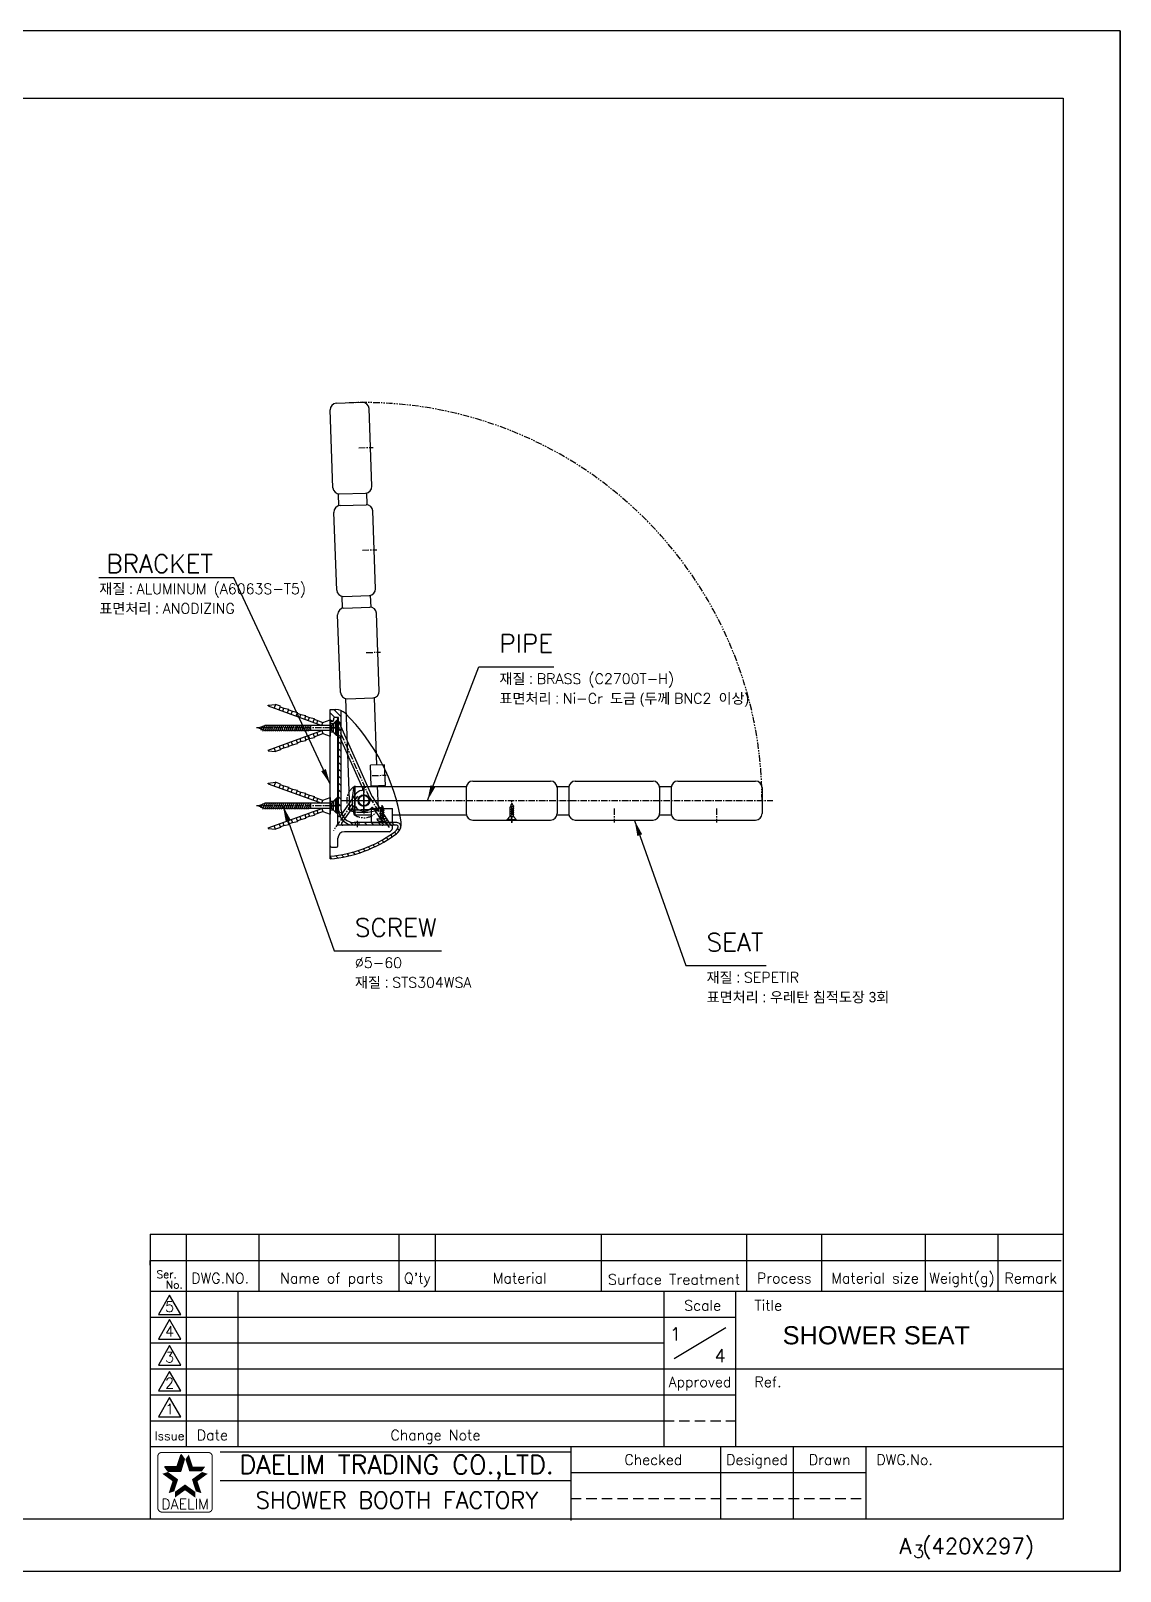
# Model space of a CAD drawing. Header units: inches. Extents: x 1 to 2363, y -2329 to -426.
# Drawn here: x 211 to 421, y -1780.5 to -1483.5 of the extents above; entities that cross this region are included whole.
import ezdxf
from ezdxf.enums import TextEntityAlignment as Align

# ---------------------------------------------------------------- set-up
doc = ezdxf.new("R2010")
doc.units = ezdxf.units.IN
doc.header["$MEASUREMENT"] = 0
for name, pattern in [('CENTER', [2, 1.25, -0.25, 0.25, -0.25]), ('HIDDEN', [0.375, 0.25, -0.125]), ('PHANTOM', [2.5, 1.25, -0.25, 0.25, -0.25, 0.25, -0.25])]:
    doc.linetypes.add(name, pattern=pattern)
doc.layers.get('0').update_dxf_attribs({"color": 2, "linetype": 'CONTINUOUS'})
doc.layers.get('DEFPOINTS').update_dxf_attribs({"linetype": 'CONTINUOUS'})
for name, color, linetype in [('CL', 2, 'CENTER'), ('D', 2, 'CONTINUOUS'), ('DIM', 2, 'CONTINUOUS'), ('DWG', 7, 'CONTINUOUS'), ('PH', 3, 'PHANTOM'), ('TXT', 5, 'CONTINUOUS')]:
    doc.layers.add(name, color=color, linetype=linetype)
doc.styles.add('GHS', font='romans.shx')
doc.styles.add('ROMANS', font='romans', dxfattribs={"height": 0.075529})
doc.styles.get("Standard").update_dxf_attribs({"font": 'ROMANS.SHX'})
doc.styles.add('STYLE1', font='Dotum.ttf')
doc.dimstyles.new('ISO-25', dxfattribs={"dimtxt": 2.5, "dimasz": 2.5, "dimexe": 1.25, "dimexo": 0.625, "dimtad": 1, "dimdec": 4, "dimdsep": 46, "dimlunit": 6, "dimtxsty": 'Standard', "dimcen": 2.5, "dimadec": 0, "dimazin": 0, "dimtfac": 1, "dimtdec": 4, "dimtmove": 0, "dimatfit": 3, "dimfxl": 1, "dimtolj": 1, "dimtzin": 0, "dimarcsym": 0})
pattern_1 = [(135, (1006.7835, -1446.1835), (0.6629126, 0.6629126), [])]

# ---------------------------------------------------------------- blocks, each defined once
blk = doc.blocks.new('BORDER')
for p, q in [((1, 1), (0, 1)), ((0, 1), (0, 0)), ((1, 0), (1, 1)), ((0, 0), (1, 0))]:
    blk.add_line(p, q)

msp = doc.modelspace()

# ---------------------------------------------------------------- hatches: boundary and pattern name
at = {"layer": 'D'}
h = msp.add_hatch(dxfattribs=at)
h.set_pattern_fill('ANSI31', color=256, scale=7.5, style=0)
h.set_pattern_definition(pattern_1)
h.paths.add_polyline_path([(273.3384, -1636.1519), (273.3385, -1636.1519), (273.3385, -1636.6519), (273.3384, -1636.6519, -0.41421356), (270.3384, -1633.6519), (270.3384, -1615.8555), (269.5885, -1615.8555, 0.21886597), (269.3987, -1615.9427), (268.7135, -1615.355), (268.7135, -1614.3556), (269.8389, -1614.3556, -0.10319261), (270.8384, -1614.5642), (270.8384, -1633.6519, 0.41421356)])
h.paths.add_polyline_path([(268.7135, -1615.355), (269.3987, -1615.9427, 0.17910997), (269.3385, -1616.1055), (269.3385, -1616.3554, -0.41421356), (269.0885, -1616.6054), (268.7135, -1616.6054)], flags=16)
h = msp.add_hatch(dxfattribs=at)
h.set_pattern_fill('ANSI31', color=256, scale=7.5, style=0)
h.set_pattern_definition(pattern_1)
h.paths.add_polyline_path([(280.9166, -1638.1046, 0.03516669), (281.1499, -1637.9479, 0.09069089), (281.6469, -1638.1788, -0.05759142), (281.1888, -1638.5247, -0.1354137), (268.7135, -1643.128), (268.7135, -1642.6262, 0.13522306)])
h.paths.add_polyline_path([(281.8266, -1636.9779, 0.5078796), (281.5884, -1636.6519), (280.5074, -1636.6519, -0.08439571), (280.6103, -1636.1519), (281.5884, -1636.1519, -0.5078796), (282.3029, -1637.13, -0.12565977), (281.6469, -1638.1788, -0.09069089), (281.1499, -1637.9479, 0.15121756)])
h.paths.add_polyline_path([(280.6103, -1636.1519, 0.08439571), (280.5074, -1636.6519), (274.5885, -1636.6519), (274.5885, -1636.1519)])

# ---------------------------------------------------------------- linework, layer by layer
at = {"color": 2}
msp.add_line((421.0098, -1483.4788), (421.0098, -1780.4788), dxfattribs=at)
at = {"color": 5}
for p, q in [((32.0098, -1496.4788), (410.0098, -1496.4788)), ((410.0098, -1496.4788), (410.0098, -1770.4788)), ((410.0098, -1770.4788), (32.0098, -1770.4788))]:
    msp.add_line(p, q, dxfattribs=at)
at = {"linetype": 'ByBlock'}
msp.add_line((270.2135, -1625.2877), (270.2135, -1625.2435), dxfattribs=at)
at = {"layer": 'CL'}
for p, q in [((274.2296, -1563.8925), (276.9778, -1563.792)), ((274.9511, -1583.6293), (277.6992, -1583.5288)), ((275.6725, -1603.3661), (278.4206, -1603.2657)), ((269.076, -1617.9019), (254.5234, -1617.9019)), ((270.5415, -1617.9019), (268.06, -1617.9019)), ((276.3154, -1631.3036), (269.8845, -1616.8597)), ((276.7898, -1627.0911), (279.538, -1626.9907)), ((275.2135, -1629.1519), (275.2135, -1634.6519)), ((275.2135, -1629.1519), (275.2135, -1634.6519)), ((275.2135, -1629.1519), (275.2135, -1634.6519)), ((275.2135, -1629.1519), (275.2135, -1634.6519)), ((275.2135, -1629.1519), (275.2135, -1634.6519)), ((275.2135, -1634.194), (275.2135, -1629.6099)), ((275.2135, -1634.194), (275.2135, -1629.6099)), ((275.2135, -1633.8628), (275.2135, -1629.8156)), ((275.2135, -1633.8628), (275.2135, -1629.8156)), ((269.076, -1632.9019), (254.5234, -1632.9019)), ((270.5415, -1632.9019), (268.06, -1632.9019)), ((273.9745, -1631.0344), (269.3385, -1637.6553)), ((270.7498, -1631.9019), (287.4624, -1631.9019)), ((270.7498, -1631.9019), (287.4624, -1631.9019)), ((270.7498, -1631.9019), (287.4624, -1631.9019)), ((270.7498, -1631.9019), (287.4624, -1631.9019)), ((270.9455, -1631.9019), (354.0619, -1631.9019)), ((273.0624, -1631.9019), (277.3646, -1631.9019)), ((273.0624, -1631.9019), (277.3646, -1631.9019)), ((276.3154, -1631.3036), (280.0757, -1637.094)), ((278.7135, -1636.0591), (278.7135, -1632.7274)), ((303.7135, -1636.2173), (303.7135, -1632.0118)), ((303.7135, -1633.4029), (303.7135, -1636.1529)), ((323.4635, -1633.4029), (323.4635, -1636.1529)), ((343.2135, -1633.4029), (343.2135, -1636.1529)), ((278.7135, -1633.6529), (278.7135, -1636.4029))]:
    msp.add_line(p, q, dxfattribs=at)
at = {"layer": 'CL', "color": 2, "ltscale": 3}
for p, q in [((270.455, -1617.9019), (267.715, -1617.9019)), ((270.455, -1632.9019), (267.715, -1632.9019))]:
    msp.add_line(p, q, dxfattribs=at)
at = {"layer": 'CL', "color": 1}
for p, q in [((275.2135, -1629.1519), (275.2135, -1634.6519)), ((275.2135, -1629.1519), (275.2135, -1634.6519)), ((275.2135, -1629.1519), (275.2135, -1634.6519)), ((275.2135, -1629.1519), (275.2135, -1634.6519)), ((275.2135, -1629.1519), (275.2135, -1634.6519)), ((275.2135, -1634.194), (275.2135, -1629.6099)), ((275.2135, -1634.194), (275.2135, -1629.6099)), ((275.2135, -1634.194), (275.2135, -1629.6099)), ((275.2135, -1634.194), (275.2135, -1629.6099))]:
    msp.add_line(p, q, dxfattribs=at)
at = {"layer": 'CL', "color": 2}
for p, q in [((275.2135, -1629.1519), (275.2135, -1634.6519)), ((275.2135, -1629.1519), (275.2135, -1634.6519)), ((275.2135, -1634.194), (275.2135, -1629.6099)), ((275.2135, -1634.194), (275.2135, -1629.6099)), ((273.0624, -1631.9019), (277.3646, -1631.9019)), ((273.0624, -1631.9019), (277.3646, -1631.9019)), ((273.9635, -1637.0209), (273.9635, -1635.6861))]:
    msp.add_line(p, q, dxfattribs=at)
at = {"layer": 'DEFPOINTS', "color": 1, "linetype": 'ByBlock'}
for p in [(268.7135, -1614.3556), (275.2135, -1629.1519), (275.2135, -1634.6519), (280.8569, -1636.36), (282.2667, -1636.5819)]:
    msp.add_point(p, dxfattribs=at)
at = {"layer": 'DEFPOINTS', "color": 0, "linetype": 'ByBlock'}
for p in [(268.7135, -1614.3556), (268.7135, -1614.3556), (268.7135, -1616.9019), (269.3385, -1616.1055), (269.3385, -1616.1519), (269.3385, -1616.2304), (269.3987, -1615.9427), (269.9635, -1615.9019), (269.9635, -1615.9019), (270.2135, -1616.3692), (270.2135, -1617.2912), (270.2999, -1616.5632), (270.2999, -1616.5632), (270.3384, -1615.8555), (275.0041, -1618.9059), (275.2135, -1629.1519), (270.8384, -1631.9019), (271.9097, -1631.9019), (272.9957, -1631.0896), (274.2578, -1632.4955), (274.6087, -1632.8506), (274.688, -1632.7674), (275.739, -1631.0365), (275.8182, -1630.9533), (276.1692, -1631.3084), (283.2343, -1631.9019), (283.2343, -1631.9019), (283.2343, -1631.9019), (283.2343, -1631.9019), (283.2343, -1631.9019), (283.2343, -1631.9019), (270.2135, -1635.9916), (273.3385, -1634.6519), (275.2135, -1634.6519), (275.3342, -1635.2036), (278.0301, -1633.6752), (281.9553, -1636.2478), (282.1069, -1636.36), (270.2135, -1636.6519), (282.2773, -1636.6055), (276.0575, -1641.3623)]:
    msp.add_point(p, dxfattribs=at)
at = {"layer": 'DEFPOINTS', "linetype": 'ByBlock'}
for p in [(268.7135, -1616.9019), (269.3385, -1616.1055), (269.3385, -1616.1519), (269.3385, -1616.2304), (270.2135, -1625.5377)]:
    msp.add_point(p, dxfattribs=at)
at = {"layer": 'DIM'}
for p, q in [((268.8885, -1617.9019), (270.262, -1617.9019)), ((268.8885, -1632.9019), (270.262, -1632.9019))]:
    msp.add_line(p, q, dxfattribs=at)
at = {"layer": 'DWG'}
for p, q in [((269.9117, -1555.2945), (274.9084, -1555.1118)), ((269.2561, -1571.5793), (268.7082, -1556.5893)), ((276.7511, -1571.3053), (276.2032, -1556.3153)), ((270.3833, -1575.0404), (270.3011, -1572.7919)), ((270.5509, -1572.7828), (275.5476, -1572.6001)), ((275.8796, -1574.8395), (275.7974, -1572.591)), ((269.9775, -1591.3161), (269.4296, -1576.3261)), ((270.6331, -1575.0313), (275.6298, -1574.8486)), ((277.4725, -1591.0421), (276.9246, -1576.0522)), ((271.1047, -1594.7772), (271.0225, -1592.5287)), ((271.2723, -1592.5196), (276.269, -1592.337)), ((271.3545, -1594.7681), (276.3512, -1594.5855)), ((276.601, -1594.5763), (276.5188, -1592.3278)), ((270.6989, -1611.0529), (270.151, -1596.0629)), ((278.1939, -1610.779), (277.646, -1595.789)), ((272.5247, -1633.6263), (271.7439, -1612.2656)), ((271.9937, -1612.2564), (276.9904, -1612.0738)), ((277.7151, -1625.056), (277.2402, -1612.0647)), ((268.7135, -1643.128), (268.7135, -1614.3556)), ((268.7135, -1614.3556), (269.8389, -1614.3556)), ((270.8384, -1633.6519), (270.8384, -1614.5642)), ((254.901, -1617.9019), (256.1081, -1617.4019)), ((254.901, -1617.9019), (256.1081, -1618.4019)), ((255.4408, -1618.3144), (255.7741, -1617.4894)), ((255.755, -1618.5269), (256.26, -1617.2769)), ((269.026, -1617.4019), (256.1081, -1617.4019)), ((269.026, -1618.4019), (256.1081, -1618.4019)), ((256.155, -1618.5269), (256.66, -1617.2769)), ((256.555, -1618.5269), (257.06, -1617.2769)), ((256.955, -1618.5269), (257.46, -1617.2769)), ((257.355, -1618.5269), (257.86, -1617.2769)), ((257.755, -1618.5269), (258.26, -1617.2769)), ((258.155, -1618.5269), (258.66, -1617.2769)), ((258.555, -1618.5269), (259.06, -1617.2769)), ((258.955, -1618.5269), (259.46, -1617.2769)), ((259.355, -1618.5269), (259.86, -1617.2769)), ((259.755, -1618.5269), (260.26, -1617.2769)), ((260.155, -1618.5269), (260.66, -1617.2769)), ((260.555, -1618.5269), (261.06, -1617.2769)), ((260.955, -1618.5269), (261.46, -1617.2769)), ((261.355, -1618.5269), (261.86, -1617.2769)), ((261.755, -1618.5269), (262.26, -1617.2769)), ((262.08, -1618.5269), (262.585, -1617.2769)), ((262.48, -1618.5269), (262.985, -1617.2769)), ((262.88, -1618.5269), (263.385, -1617.2769)), ((263.28, -1618.5269), (263.785, -1617.2769)), ((263.68, -1618.5269), (264.185, -1617.2769)), ((264.08, -1618.5269), (264.585, -1617.2769)), ((264.48, -1618.5269), (264.901, -1617.4849)), ((264.901, -1617.4019), (264.901, -1618.4019)), ((268.7135, -1616.6054), (269.0885, -1616.6054)), ((268.7135, -1617.0894), (268.7135, -1616.9019)), ((268.7135, -1640.6519), (268.7135, -1617.0894)), ((269.3385, -1617.0894), (268.7135, -1617.0894)), ((268.9635, -1616.6519), (269.0885, -1616.6519)), ((269.776, -1616.6519), (269.026, -1617.4019)), ((269.026, -1618.4019), (269.026, -1617.4019)), ((269.776, -1619.1519), (269.026, -1618.4019)), ((269.3385, -1616.1055), (269.3385, -1616.3554)), ((269.3385, -1616.1519), (269.3385, -1616.4019)), ((269.9635, -1616.4644), (269.3385, -1617.0894)), ((269.3385, -1618.7144), (269.3385, -1617.0894)), ((270.3384, -1615.8555), (269.5885, -1615.8555)), ((269.9635, -1615.9019), (269.5885, -1615.9019)), ((269.776, -1617.9019), (269.776, -1616.6519)), ((269.901, -1616.6519), (269.776, -1616.6519)), ((269.776, -1617.9019), (269.776, -1619.1519)), ((269.901, -1616.6519), (269.901, -1619.1519)), ((270.2135, -1616.4644), (269.9635, -1616.4644)), ((269.9635, -1619.3394), (269.9635, -1616.4644)), ((270.2135, -1616.3161), (270.2135, -1616.1519)), ((270.2135, -1629.0766), (270.2135, -1616.3161)), ((276.727, -1630.9987), (270.2351, -1616.4177)), ((270.3384, -1633.6519), (270.3384, -1615.8555)), ((269.3385, -1618.7144), (268.7135, -1618.7144)), ((269.9635, -1619.3394), (269.3385, -1618.7144)), ((269.901, -1619.1519), (269.776, -1619.1519)), ((270.2135, -1619.3394), (269.9635, -1619.3394)), ((275.0012, -1629.5811), (270.6919, -1619.9023)), ((279.2141, -1625.0012), (276.4659, -1625.1016)), ((276.612, -1629.099), (276.4659, -1625.1016)), ((279.3602, -1628.9985), (279.2141, -1625.0012)), ((270.2135, -1636.6519), (270.2135, -1629.0766)), ((273.3766, -1629.1519), (273.4635, -1629.1519)), ((273.4635, -1629.6519), (273.4635, -1629.1519)), ((273.4635, -1629.2769), (273.4635, -1634.5269)), ((273.4635, -1634.6519), (273.4635, -1629.6519)), ((273.5885, -1629.1519), (294.9635, -1629.1519)), ((279.3602, -1628.9985), (276.612, -1629.099)), ((278.021, -1633.4254), (277.8612, -1629.0533)), ((294.9635, -1629.4019), (294.9635, -1634.4019)), ((296.2135, -1628.1519), (311.2135, -1628.1519)), ((312.4635, -1629.1519), (314.7135, -1629.1519)), ((312.4635, -1629.4019), (312.4635, -1634.4019)), ((314.7135, -1629.4019), (314.7135, -1634.4019)), ((315.9635, -1628.1519), (330.9635, -1628.1519)), ((332.2135, -1629.1519), (334.4635, -1629.1519)), ((332.2135, -1629.4019), (332.2135, -1634.4019)), ((334.4635, -1629.4019), (334.4635, -1634.4019)), ((335.7135, -1628.1519), (350.7135, -1628.1519)), ((351.9635, -1629.4019), (351.9635, -1634.4019)), ((254.901, -1632.9019), (256.1081, -1632.4019)), ((254.901, -1632.9019), (256.1081, -1633.4019)), ((255.1266, -1633.102), (255.303, -1632.6654)), ((255.4408, -1633.3144), (255.7741, -1632.4894)), ((255.755, -1633.5269), (256.26, -1632.2769)), ((269.026, -1632.4019), (256.1081, -1632.4019)), ((269.026, -1633.4019), (256.1081, -1633.4019)), ((256.155, -1633.5269), (256.66, -1632.2769)), ((256.555, -1633.5269), (257.06, -1632.2769)), ((256.955, -1633.5269), (257.46, -1632.2769)), ((257.355, -1633.5269), (257.86, -1632.2769)), ((257.755, -1633.5269), (258.26, -1632.2769)), ((258.155, -1633.5269), (258.66, -1632.2769)), ((258.555, -1633.5269), (259.06, -1632.2769)), ((258.955, -1633.5269), (259.46, -1632.2769)), ((259.355, -1633.5269), (259.86, -1632.2769)), ((259.755, -1633.5269), (260.26, -1632.2769)), ((260.155, -1633.5269), (260.66, -1632.2769)), ((260.555, -1633.5269), (261.06, -1632.2769)), ((260.955, -1633.5269), (261.46, -1632.2769)), ((261.355, -1633.5269), (261.86, -1632.2769)), ((261.755, -1633.5269), (262.26, -1632.2769)), ((262.08, -1633.5269), (262.585, -1632.2769)), ((262.48, -1633.5269), (262.985, -1632.2769)), ((262.88, -1633.5269), (263.385, -1632.2769)), ((263.28, -1633.5269), (263.785, -1632.2769)), ((263.68, -1633.5269), (264.185, -1632.2769)), ((264.08, -1633.5269), (264.585, -1632.2769)), ((264.48, -1633.5269), (264.901, -1632.4849)), ((264.901, -1632.4019), (264.901, -1633.4019)), ((269.3385, -1632.0894), (268.7135, -1632.0894)), ((269.776, -1631.6519), (269.026, -1632.4019)), ((269.026, -1633.4019), (269.026, -1632.4019)), ((269.776, -1634.1519), (269.026, -1633.4019)), ((269.9635, -1631.4644), (269.3385, -1632.0894)), ((269.3385, -1633.7144), (269.3385, -1632.0894)), ((269.776, -1632.9019), (269.776, -1631.6519)), ((269.901, -1631.6519), (269.776, -1631.6519)), ((269.776, -1632.9019), (269.776, -1634.1519)), ((269.901, -1631.6519), (269.901, -1634.1519)), ((269.901, -1632.9019), (269.901, -1631.9019)), ((269.9635, -1634.3394), (269.9635, -1631.4644)), ((270.2135, -1631.4644), (269.9635, -1631.4644)), ((273.5649, -1630.7476), (270.6683, -1634.8845)), ((273.1623, -1633.0661), (270.9269, -1636.2585)), ((273.4635, -1630.6519), (273.4635, -1633.1519)), ((276.7135, -1636.1519), (276.7135, -1633.4019)), ((276.7135, -1633.4019), (280.7135, -1633.4019)), ((276.7953, -1631.1245), (280.3109, -1636.5381)), ((277.0443, -1633.344), (278.9417, -1636.2658)), ((279.065, -1633.4159), (278.2896, -1633.7292)), ((278.9136, -1633.0771), (278.3798, -1633.2928)), ((278.7135, -1632.9019), (278.401, -1633.6564)), ((278.7135, -1632.9019), (279.026, -1633.6564)), ((280.7135, -1636.1519), (280.7135, -1633.4019)), ((304.151, -1632.9317), (303.276, -1633.2852)), ((304.151, -1633.3317), (303.276, -1633.6852)), ((303.7135, -1632.4019), (303.401, -1633.1564)), ((303.401, -1634.923), (303.401, -1633.1564)), ((303.9136, -1632.6276), (303.477, -1632.804)), ((303.7135, -1632.4019), (304.026, -1633.1564)), ((304.026, -1634.923), (304.026, -1633.1564)), ((269.3385, -1633.7144), (268.7135, -1633.7144)), ((269.9635, -1634.3394), (269.3385, -1633.7144)), ((269.901, -1634.1519), (269.776, -1634.1519)), ((270.2135, -1634.3394), (269.9635, -1634.3394)), ((273.0289, -1633.7329), (272.5292, -1633.7512)), ((272.5324, -1633.8381), (272.5292, -1633.7512)), ((272.6542, -1633.7466), (277.9007, -1633.5549)), ((278.0256, -1633.5503), (273.0289, -1633.7329)), ((281.5884, -1636.1519), (273.3384, -1636.1519)), ((273.3766, -1634.6519), (273.4635, -1634.6519)), ((273.5885, -1634.6519), (276.7135, -1634.6519)), ((273.5885, -1636.6519), (273.5885, -1636.1519)), ((274.3385, -1636.6519), (274.3385, -1636.1519)), ((276.7135, -1636.1519), (280.7135, -1636.1519)), ((277.7135, -1635.4019), (278.7135, -1635.4019)), ((277.7135, -1635.424), (277.7135, -1635.4019)), ((278.0288, -1633.6372), (278.0256, -1633.5503)), ((279.151, -1633.7812), (278.276, -1634.1347)), ((279.151, -1634.1812), (278.276, -1634.5347)), ((279.151, -1634.5812), (278.276, -1634.9347)), ((279.151, -1634.9812), (278.276, -1635.3347)), ((278.401, -1635.3519), (278.401, -1633.6564)), ((279.7135, -1635.4019), (278.7135, -1635.4019)), ((279.026, -1635.3519), (279.026, -1633.6564)), ((279.7135, -1635.424), (279.7135, -1635.4019)), ((280.7135, -1634.6519), (294.9635, -1634.6519)), ((296.2135, -1635.6519), (311.2135, -1635.6519)), ((302.8385, -1635.5269), (303.3717, -1634.9937)), ((302.8385, -1635.6519), (302.8385, -1635.5269)), ((303.7135, -1635.5269), (302.8385, -1635.5269)), ((303.7135, -1635.6519), (302.8385, -1635.6519)), ((304.151, -1633.7317), (303.276, -1634.0852)), ((304.151, -1634.1317), (303.276, -1634.4852)), ((304.151, -1634.5317), (303.276, -1634.8852)), ((303.392, -1634.9644), (304.035, -1634.9644)), ((303.7135, -1635.5269), (304.5885, -1635.5269)), ((303.7135, -1635.6519), (304.5885, -1635.6519)), ((304.5885, -1635.5269), (304.0553, -1634.9937)), ((304.5885, -1635.6519), (304.5885, -1635.5269)), ((312.4635, -1634.6519), (314.7135, -1634.6519)), ((315.9635, -1635.6519), (330.9635, -1635.6519)), ((332.2135, -1634.6519), (334.4635, -1634.6519)), ((335.7135, -1635.6519), (350.7135, -1635.6519)), ((280.4232, -1636.6519), (270.2135, -1636.6519)), ((270.2135, -1640.6519), (270.2135, -1639.1519)), ((280.1099, -1637.9019), (271.4635, -1637.9019)), ((281.5884, -1636.6519), (273.3384, -1636.6519)), ((280.2867, -1637.8287), (280.6403, -1637.4751)), ((280.7135, -1637.2984), (280.7135, -1636.8987)), ((268.9635, -1640.9019), (269.9635, -1640.9019))]:
    msp.add_line(p, q, dxfattribs=at)
at = {"layer": 'DWG', "color": 4}
for p, q in [((256.7536, -1613.6397), (256.7963, -1613.5222)), ((256.7536, -1613.6397), (267.0902, -1617.4019)), ((256.7963, -1613.5222), (258.1847, -1613.3625)), ((258.1847, -1613.3625), (257.9282, -1614.0672)), ((259.1244, -1613.7045), (258.1847, -1613.3625)), ((258.8679, -1614.4092), (259.1244, -1613.7045)), ((259.0816, -1613.8219), (259.7864, -1614.0785)), ((259.5726, -1614.6658), (259.7864, -1614.0785)), ((259.7864, -1614.0785), (260.7689, -1614.303)), ((260.5123, -1615.0078), (260.7689, -1614.303)), ((260.7261, -1614.4205), (261.4309, -1614.677)), ((261.2171, -1615.2643), (261.4309, -1614.677)), ((261.4309, -1614.677), (262.4133, -1614.9016)), ((262.1568, -1615.6063), (262.4133, -1614.9016)), ((262.3706, -1615.019), (263.0753, -1615.2755)), ((262.8616, -1615.8628), (263.0753, -1615.2755)), ((263.0753, -1615.2755), (264.0578, -1615.5001)), ((263.8013, -1616.2049), (264.0578, -1615.5001)), ((264.015, -1615.6175), (264.7198, -1615.8741)), ((256.7536, -1622.1641), (267.0902, -1618.4019)), ((264.506, -1616.4614), (264.7198, -1615.8741)), ((264.7198, -1615.8741), (265.7022, -1616.0986)), ((265.4457, -1616.8034), (265.7022, -1616.0986)), ((265.6595, -1616.2161), (267.3039, -1616.8146)), ((267.3039, -1616.8146), (268.7135, -1616.3016)), ((268.7135, -1616.3016), (268.7135, -1619.5023)), ((258.8679, -1621.3946), (259.1244, -1622.0994)), ((259.5726, -1621.1381), (259.7864, -1621.7254)), ((259.7864, -1621.7254), (260.7689, -1621.5008)), ((260.5123, -1620.7961), (260.7689, -1621.5008)), ((260.7261, -1621.3834), (261.4309, -1621.1269)), ((261.2171, -1620.5396), (261.4309, -1621.1269)), ((261.4309, -1621.1269), (262.4133, -1620.9023)), ((262.1568, -1620.1975), (262.4133, -1620.9023)), ((262.3706, -1620.7848), (263.0753, -1620.5283)), ((262.8616, -1619.941), (263.0753, -1620.5283)), ((263.0753, -1620.5283), (264.0578, -1620.3038)), ((263.8013, -1619.599), (264.0578, -1620.3038)), ((264.015, -1620.1863), (264.7198, -1619.9298)), ((264.506, -1619.3425), (264.7198, -1619.9298)), ((264.7198, -1619.9298), (265.7022, -1619.7052)), ((265.4457, -1619.0005), (265.7022, -1619.7052)), ((265.6595, -1619.5878), (267.3039, -1618.9892)), ((267.3039, -1618.9892), (268.7135, -1619.5023)), ((256.7536, -1622.1641), (256.7963, -1622.2816)), ((256.7963, -1622.2816), (258.1847, -1622.4414)), ((258.1847, -1622.4414), (257.9282, -1621.7366)), ((259.1244, -1622.0994), (258.1847, -1622.4414)), ((259.0816, -1621.9819), (259.7864, -1621.7254)), ((256.7536, -1628.6397), (256.7963, -1628.5222)), ((256.7536, -1628.6397), (267.0902, -1632.4019)), ((256.7963, -1628.5222), (258.1847, -1628.3625)), ((258.1847, -1628.3625), (257.9282, -1629.0672)), ((259.1244, -1628.7045), (258.1847, -1628.3625)), ((258.8679, -1629.4092), (259.1244, -1628.7045)), ((259.0816, -1628.8219), (259.7864, -1629.0785)), ((259.5726, -1629.6658), (259.7864, -1629.0785)), ((259.7864, -1629.0785), (260.7689, -1629.303)), ((260.5123, -1630.0078), (260.7689, -1629.303)), ((260.7261, -1629.4205), (261.4309, -1629.677)), ((261.2171, -1630.2643), (261.4309, -1629.677)), ((261.4309, -1629.677), (262.4133, -1629.9016)), ((262.1568, -1630.6063), (262.4133, -1629.9016)), ((262.3706, -1630.019), (263.0753, -1630.2755)), ((262.8616, -1630.8628), (263.0753, -1630.2755)), ((263.0753, -1630.2755), (264.0578, -1630.5001)), ((263.8013, -1631.2049), (264.0578, -1630.5001)), ((256.7536, -1637.1641), (267.0902, -1633.4019)), ((264.015, -1630.6175), (264.7198, -1630.8741)), ((264.506, -1631.4614), (264.7198, -1630.8741)), ((264.7198, -1630.8741), (265.7022, -1631.0986)), ((265.4457, -1631.8034), (265.7022, -1631.0986)), ((265.6595, -1631.2161), (267.3039, -1631.8146)), ((267.3039, -1631.8146), (268.7135, -1631.3016)), ((268.7135, -1631.3016), (268.7135, -1634.5023)), ((258.8679, -1636.3946), (259.1244, -1637.0994)), ((259.5726, -1636.1381), (259.7864, -1636.7254)), ((260.5123, -1635.7961), (260.7689, -1636.5008)), ((260.7261, -1636.3834), (261.4309, -1636.1269)), ((261.2171, -1635.5396), (261.4309, -1636.1269)), ((261.4309, -1636.1269), (262.4133, -1635.9023)), ((262.1568, -1635.1975), (262.4133, -1635.9023)), ((262.3706, -1635.7848), (263.0753, -1635.5283)), ((262.8616, -1634.941), (263.0753, -1635.5283)), ((263.0753, -1635.5283), (264.0578, -1635.3038)), ((263.8013, -1634.599), (264.0578, -1635.3038)), ((264.015, -1635.1863), (264.7198, -1634.9298)), ((264.506, -1634.3425), (264.7198, -1634.9298)), ((264.7198, -1634.9298), (265.7022, -1634.7052)), ((265.4457, -1634.0005), (265.7022, -1634.7052)), ((265.6595, -1634.5878), (267.3039, -1633.9892)), ((267.3039, -1633.9892), (268.7135, -1634.5023)), ((256.7536, -1637.1641), (256.7963, -1637.2816)), ((256.7963, -1637.2816), (258.1847, -1637.4414)), ((258.1847, -1637.4414), (257.9282, -1636.7366)), ((259.1244, -1637.0994), (258.1847, -1637.4414)), ((259.0816, -1636.9819), (259.7864, -1636.7254)), ((259.7864, -1636.7254), (260.7689, -1636.5008))]:
    msp.add_line(p, q, dxfattribs=at)
at = {"layer": 'DWG', "color": 2}
for p, q in [((234.0098, -1715.4788), (410.0098, -1715.4788)), ((234.0098, -1715.4788), (234.0098, -1770.4788)), ((241.0098, -1726.4788), (241.0098, -1715.4788)), ((255.0098, -1726.4788), (255.0098, -1715.4788)), ((282.0098, -1726.4788), (282.0098, -1715.4788)), ((289.0098, -1726.4788), (289.0098, -1715.4788)), ((321.0098, -1726.4788), (321.0098, -1715.4788)), ((349.0098, -1726.4788), (349.0098, -1715.4788)), ((363.5098, -1726.4788), (363.5098, -1715.4788)), ((383.5098, -1726.4788), (383.5098, -1715.4788)), ((397.5098, -1726.4788), (397.5098, -1715.4788)), ((234.0098, -1721.4788), (234.0098, -1720.5974)), ((234.0098, -1726.4788), (410.0098, -1726.4788)), ((241.0098, -1756.4788), (241.0098, -1726.4788)), ((251.0098, -1756.4788), (251.0098, -1726.4788)), ((234.0098, -1731.4788), (333.0098, -1731.4788)), ((335.0098, -1739.4788), (345.0098, -1733.4788)), ((234.0098, -1736.4788), (333.0098, -1736.4788)), ((234.0098, -1741.4788), (410.0098, -1741.4788)), ((234.0098, -1746.4788), (333.0098, -1746.4788)), ((234.0098, -1751.4788), (333.0098, -1751.4788)), ((239.249, -1760.2958), (239.9984, -1757.9895)), ((240.6635, -1758.9049), (239.9984, -1757.9895)), ((247.5098, -1757.4788), (315.0098, -1757.4788)), ((344.0098, -1770.4788), (344.0098, -1756.4788)), ((358.0098, -1770.4788), (358.0098, -1756.4788)), ((237.4891, -1761.2112), (236.824, -1760.2958)), ((236.824, -1760.2958), (239.249, -1760.2958)), ((239.9141, -1761.2112), (240.6635, -1758.9049)), ((237.4891, -1761.2112), (239.9141, -1761.2112)), ((247.5098, -1762.9788), (315.0098, -1762.9788)), ((315.0966, -1761.4788), (372.0098, -1761.4788))]:
    msp.add_line(p, q, dxfattribs=at)
at = {"layer": 'DWG', "color": 7}
for p, q in [((234.0098, -1720.5974), (409.6038, -1720.5974)), ((333.0098, -1726.4788), (333.0098, -1756.4448)), ((346.8706, -1726.4788), (346.8706, -1756.4448)), ((333.0098, -1731.4788), (346.8706, -1731.4788)), ((333.0098, -1746.4788), (346.8706, -1746.4788)), ((234.0098, -1756.4448), (410.0112, -1756.4448)), ((315.0966, -1756.6485), (315.0966, -1770.7023)), ((372.0098, -1756.4448), (372.0098, -1770.4788))]:
    msp.add_line(p, q, dxfattribs=at)
at = {"layer": 'DWG', "color": 4}
for points in [[(266.1505, -1617.0599), (266.3643, -1616.4726)], [(267.0902, -1617.4019), (267.3039, -1616.8146)], [(267.0902, -1618.4019), (267.3039, -1618.9892)], [(266.1505, -1618.7439), (266.3643, -1619.3313)], [(266.1505, -1632.0599), (266.3643, -1631.4726)], [(267.0902, -1632.4019), (267.3039, -1631.8146)], [(267.0902, -1633.4019), (267.3039, -1633.9892)], [(266.1505, -1633.7439), (266.3643, -1634.3313)]]:
    msp.add_lwpolyline(points, dxfattribs=at)
at = {"layer": 'DWG', "color": 2}
for points in [[(237.7598, -1727.2288), (235.5948, -1730.9788), (239.9249, -1730.9788)], [(239.9249, -1735.7288), (237.7598, -1731.9788), (235.5948, -1735.7288)], [(239.9249, -1740.7288), (237.7598, -1736.9788), (235.5948, -1740.7288)], [(239.9249, -1745.7288), (237.7598, -1741.9788), (235.5948, -1745.7288)], [(239.9249, -1750.7288), (237.7598, -1746.9788), (235.5948, -1750.7288)]]:
    msp.add_lwpolyline(points, close=True, dxfattribs=at)
at = {"layer": 'DWG', "color": 2, "const_width": 0.2}
for points in [[(235.4873, -1758.3443, -0.41421356), (236.2373, -1757.5943)], [(236.2373, -1757.5943), (245.2373, -1757.5943, -0.41421356), (245.9873, -1758.3443, 0.04339638)], [(235.4873, -1768.3443), (235.4873, -1758.3443, -1)], [(245.9873, -1758.3443), (245.9873, -1768.3443, -0.41421356), (245.2373, -1769.0943)], [(245.2373, -1769.0943), (236.4873, -1769.0943, -0.41421356), (235.4873, -1768.3443, 0.6723985)]]:
    msp.add_lwpolyline(points, format="xyb", dxfattribs=at)
at = {"layer": 'DWG'}
for radius in [1.125, 1.0125, 1, 1, 1, 1, 1, 1]:
    msp.add_circle((275.2135, -1631.9019), radius, dxfattribs=at)
for centre, radius, start, end in [((269.9574, -1556.5436), 1.25, 92.093309, 182.093309), ((274.954, -1556.361), 1.25, 2.093309, 92.093309), ((270.5053, -1571.5336), 1.25, 182.093309, 272.093309), ((275.5019, -1571.351), 1.25, 272.093309, 2.093309), ((270.6788, -1576.2804), 1.25, 92.093309, 182.093309), ((275.6754, -1576.0978), 1.25, 2.093309, 92.093309), ((271.2267, -1591.2704), 1.25, 182.093309, 272.093309), ((276.2233, -1591.0878), 1.25, 272.093309, 2.093309), ((271.4002, -1596.0173), 1.25, 92.093309, 182.093309), ((276.3968, -1595.8346), 1.25, 2.093309, 92.093309), ((271.9481, -1611.0073), 1.25, 182.093309, 272.093309), ((276.9448, -1610.8246), 1.25, 272.093309, 2.093309), ((269.8389, -1616.8556), 2.5, 45.61145, 90), ((245.3556, -1641.8671), 37.5, 9.036493, 45.61145), ((268.9635, -1616.9019), 0.25, 90, 180), ((269.0885, -1616.3554), 0.25, 270, 360), ((269.0885, -1616.4019), 0.25, 270, 0), ((269.5885, -1616.1055), 0.25, 90, 180), ((269.5885, -1616.1519), 0.25, 90, 180), ((269.9635, -1616.1519), 0.25, 360, 90), ((270.4635, -1616.3161), 0.25, 180, 204), ((270.4635, -1620.004), 0.25, 24, 180), ((283.2343, -1631.9019), 10.2708, 164.682578, 195.317422), ((273.3766, -1629.2019), 0.05, 90, 164.682578), ((273.5885, -1629.2769), 0.125, 90, 180), ((275.2135, -1631.9019), 2.0125, 101.23255, 145), ((274.7728, -1629.6828), 0.25, 281.23255, 24), ((296.2135, -1629.4019), 1.25, 90, 180), ((311.2135, -1629.4019), 1.25, 0, 90), ((315.9635, -1629.4019), 1.25, 90, 180), ((330.9635, -1629.4019), 1.25, 0, 90), ((335.7135, -1629.4019), 1.25, 90, 180), ((350.7135, -1629.4019), 1.25, 0, 90), ((273.3671, -1633.2095), 0.25, 35.304788, 145), ((275.2135, -1631.9019), 2.0125, 215.304788, 315.76745), ((276.8346, -1633.4802), 0.25, 33, 135.76745), ((275.2135, -1631.9019), 1.7625, 26.172133, 30.827867), ((277.8961, -1633.43), 0.125, 272.093309, 2.093309), ((270.4635, -1634.7411), 0.25, 180, 325), ((273.3384, -1633.6519), 3, 180, 270), ((273.3384, -1633.6519), 2.5, 180, 270), ((271.1317, -1636.4019), 0.25, 145, 270), ((272.6496, -1633.6217), 0.125, 182.093309, 272.093309), ((272.5824, -1633.8362), 0.05, 182.093309, 256.775887), ((274.9205, -1623.8864), 10.2708, 256.775887, 287.410731), ((273.3766, -1634.6019), 0.05, 195.317422, 270), ((273.5885, -1634.5269), 0.125, 180, 270), ((278.1135, -1635.424), 0.4, 180, 255.207503), ((277.9788, -1633.639), 0.05, 287.410731, 2.093309), ((278.7135, -1633.1519), 2.75, 255.207503, 270), ((278.351, -1635.3519), 0.05, 270, 0), ((278.7135, -1633.1519), 2.75, 270, 284.792497), ((278.732, -1636.4019), 0.25, 270, 33), ((279.076, -1635.3519), 0.05, 180, 270), ((279.3135, -1635.424), 0.4, 284.792497, 0), ((279.9212, -1636.3699), 2.5, 300.466304, 9.036493), ((281.5884, -1636.9019), 0.75, 342.299656, 90), ((296.2135, -1634.4019), 1.25, 180, 270), ((303.301, -1634.923), 0.1, 315, 0), ((304.126, -1634.923), 0.1, 180, 225), ((311.2135, -1634.4019), 1.25, 270, 0), ((315.9635, -1634.4019), 1.25, 180, 270), ((330.9635, -1634.4019), 1.25, 270, 0), ((335.7135, -1634.4019), 1.25, 180, 270), ((350.7135, -1634.4019), 1.25, 270, 0), ((266.6084, -1618.2168), 24.5, 274.929113, 305.677196), ((266.6084, -1618.2168), 25, 274.830294, 305.677196), ((271.4635, -1639.1519), 1.25, 90, 180), ((280.1099, -1637.6519), 0.25, 270, 315), ((280.5205, -1636.4019), 0.25, 213, 263.447042), ((280.4635, -1636.8987), 0.25, 0, 83.447042), ((280.4635, -1637.2984), 0.25, 315, 0), ((279.9212, -1636.3699), 2, 300.466304, 342.299656), ((281.5884, -1636.9019), 0.25, 342.299656, 90), ((268.9635, -1640.6519), 0.25, 180, 270), ((269.9635, -1640.6519), 0.25, 270, 0)]:
    msp.add_arc(centre, radius, start, end, dxfattribs=at)
at = {"layer": 'DWG', "color": 2}
for points in [[(239.249, -1760.2958), (239.9141, -1761.2112), (239.9984, -1757.9895), (240.6635, -1758.9049)], [(241.4763, -1757.9895), (240.8112, -1758.9049), (242.2257, -1760.2958), (241.5606, -1761.2112)], [(236.824, -1760.2958), (237.4891, -1761.2112), (239.249, -1760.2958), (239.9141, -1761.2112)], [(242.2257, -1760.2958), (241.5606, -1761.2112), (244.6507, -1760.2958), (243.9856, -1761.2112)], [(238.3291, -1763.1268), (239.4053, -1762.7771), (236.3673, -1761.7014), (237.4434, -1761.3517)], [(237.5798, -1765.4331), (238.6559, -1765.0834), (238.3291, -1763.1268), (239.4053, -1762.7771)], [(240.7373, -1764.8765), (240.7373, -1763.7449), (238.7755, -1766.3018), (238.7755, -1765.1703)], [(242.6992, -1766.3018), (242.6992, -1765.1703), (240.7373, -1764.8765), (240.7373, -1763.7449)], [(245.1074, -1761.7014), (244.0313, -1761.3517), (243.1455, -1763.1268), (242.0694, -1762.7771)], [(243.1455, -1763.1268), (242.0694, -1762.7771), (243.8949, -1765.4331), (242.8188, -1765.0834)]]:
    msp.add_solid(points, dxfattribs=at)
at = {"layer": 'PH', "color": 2, "linetype": 'HIDDEN', "ltscale": 8}
for p, q in [((333.0098, -1751.4788), (347.0098, -1751.4788)), ((315.0966, -1766.4788), (372.0098, -1766.4788))]:
    msp.add_line(p, q, dxfattribs=at)
at = {"layer": 'PH'}
for radius, start, end in [(76.75, 0, 92.093309), (3.3038, 124.791765, 216.885074), (3.3038, 235.208235, 327.301544)]:
    msp.add_arc((275.2135, -1631.9019), radius, start, end, dxfattribs=at)

# ---------------------------------------------------------------- block references
at = {"layer": 'D', "xscale": 420, "yscale": 297, "zscale": 420}
msp.add_blockref('BORDER', (1.0098, -1780.4788), dxfattribs=at)

# ---------------------------------------------------------------- texts
at = {"color": 5, "style": 'ROMANS'}
msp.add_text('DAELIM TRADING CO.,LTD.', height=3.6, dxfattribs=at).set_placement((281.5098, -1760.4788), align=Align.MIDDLE)
at = {"layer": 'D', "style": 'GHS'}
for s, p in [('1', (334.2133, -1736.0134)), (' 4', (341.1078, -1740.1776))]:
    msp.add_text(s, height=2.5, dxfattribs=at).set_placement(p)
at = {"layer": 'D', "color": 7, "style": 'GHS'}
for s, height, p in [('A (420X297)', 3, (378.4822, -1777.1353)), ('3', 2.5, (381.0833, -1777.887))]:
    msp.add_text(s, height=height, dxfattribs=at).set_placement(p)
at = {"layer": 'DIM', "style": 'GHS'}
for s, insert, char_height, attachment_point in [('BRACKET', (246.127, -1584.4787), 3.5, 3), ('{\\fGulim|b0|i0|c129|p49;재질 : }ALUMINUM (A6063S-T5)', (224.2133, -1590.0679), 2, 1), ('{\\fGulim|b0|i0|c129|p49;표면처리 : }ANODIZING', (224.2133, -1593.8573), 2, 1), ('PIPE', (301.3448, -1599.8648), 3.5, 1), ('{\\fGulim|b0|i0|c129|p49;재질 : }BRASS (C2700T-H)', (301.3448, -1607.4067), 2, 1), ('{\\fGulim|b0|i0|c129|p49;표면처리 : }Ni-Cr {\\fGulim|b0|i0|c129|p49;도금 (두께 }BNC2 {\\fGulim|b0|i0|c129|p49;이상)}', (301.3448, -1611.1961), 2, 1), ('SCREW', (273.49, -1654.6189), 3.5, 1), ('SEAT', (341.2846, -1657.4566), 3.5, 1), ('%%c5-60', (273.49, -1662.1608), 2, 1), ('{\\fGulim|b0|i0|c129|p49;재질 : }STS304WSA', (273.49, -1665.9501), 2, 1), ('{\\fGulim|b0|i0|c129|p49;재질 : }SEPETIR', (341.2846, -1664.9985), 2, 1), ('{\\fGulim|b0|i0|c129|p49;표면처리 : 우레탄 침적도장 3회}', (341.2846, -1668.7878), 2, 1)]:
    msp.add_mtext(s, dxfattribs=dict(at, insert=insert, char_height=char_height, attachment_point=attachment_point))
at = {"layer": 'DWG', "color": 2, "style": 'ROMANS'}
for s, height, p in [('Ser.', 1.5, (235.2598, -1723.9788)), ('No.', 1.5, (237.0098, -1725.9788)), ('Title', 2, (350.5098, -1730.2288)), ('Ref.', 2, (350.5098, -1744.9788)), ('DWG.No.', 2, (374.0098, -1759.9788))]:
    msp.add_text(s, height=height, dxfattribs=at).set_placement(p)
for s, height, p in [('Weight(g)', 2, (390.5098, -1724.9788)), ('DWG.NO.', 2, (247.5098, -1724.9788)), ('Name of parts', 2, (269.0098, -1724.9788)), ("Q'ty", 2, (285.5098, -1724.9788)), ('Material', 2, (305.2598, -1724.9788)), ('Process', 2, (356.2598, -1724.9788)), ('Material size', 2, (373.7598, -1724.9788)), ('Remark', 2, (403.7598, -1724.9788)), ('5', 2, (237.7598, -1730.4788)), ('Scale', 2, (340.5098, -1730.2288)), ('4', 2, (237.7598, -1735.2288)), ('3', 2, (237.7598, -1740.2288)), ('2', 2, (237.7598, -1745.2288)), ('Approved', 2, (340.0098, -1744.9788)), ('1', 2, (237.7598, -1750.2288)), ('Issue', 1.7, (237.7598, -1755.2288)), ('Date', 2, (246.0098, -1755.2288)), ('Change Note', 2, (289.0098, -1755.2288)), ('Checked', 2, (331.0098, -1759.9788)), ('Designed', 2, (351.0098, -1759.9788)), ('Drawn', 2, (365.0098, -1759.9788)), ('DAELIM', 2, (240.7373, -1768.5443))]:
    msp.add_text(s, height=height, dxfattribs=at).set_placement(p, align=Align.CENTER)
at = {"layer": 'DWG', "color": 2, "style": 'ROMANS', "width": 0.907627}
msp.add_text('Surface Treatment', height=2, dxfattribs=at).set_placement((322.2598, -1725.2288), (347.7598, -1725.2288), align=Align.FIT)
at = {"layer": 'TXT', "color": 2, "linetype": 'Continuous', "style": 'ROMANS'}
msp.add_text('SHOWER BOOTH FACTORY', height=3.2, dxfattribs=at).set_placement((281.5966, -1766.7834), align=Align.MIDDLE)
at = {"layer": 'TXT', "insert": (374.0088, -1735.0164), "char_height": 3.5, "width": 63, "attachment_point": 5, "style": 'STYLE1'}
msp.add_mtext('{\\fArial|b0|i0|c0|p32;SHOWER SEAT}', dxfattribs=at)

# ---------------------------------------------------------------- leaders
at = {"layer": 'DIM', "annotation_type": 0, "has_hookline": 1}
for points, hookline_direction, text_width in [([(268.7135, -1628.7418), (250.127, -1588.976), (247.127, -1588.976)], 1, 22), ([(287.4624, -1631.9019), (297.3448, -1606.1148), (300.3448, -1606.1148)], 0, 10.5), ([(259.6075, -1632.9019), (269.49, -1660.8689), (272.49, -1660.8689)], 0, 16.6667), ([(327.4021, -1635.7396), (337.2846, -1663.7066), (340.2846, -1663.7066)], 0, 11.5)]:
    msp.add_leader(points, dimstyle='ISO-25', override={"dimtxt": 2, "dimasz": 3, "dimgap": 1, "dimtxsty": 'GHS', "dimcen": -0.5, "dimclrd": 256, "dimclre": 256, "dimclrt": 256, "dimtzin": 8}, dxfattribs=dict(at, hookline_direction=hookline_direction, text_width=text_width))

doc.saveas('drawing.dxf')
